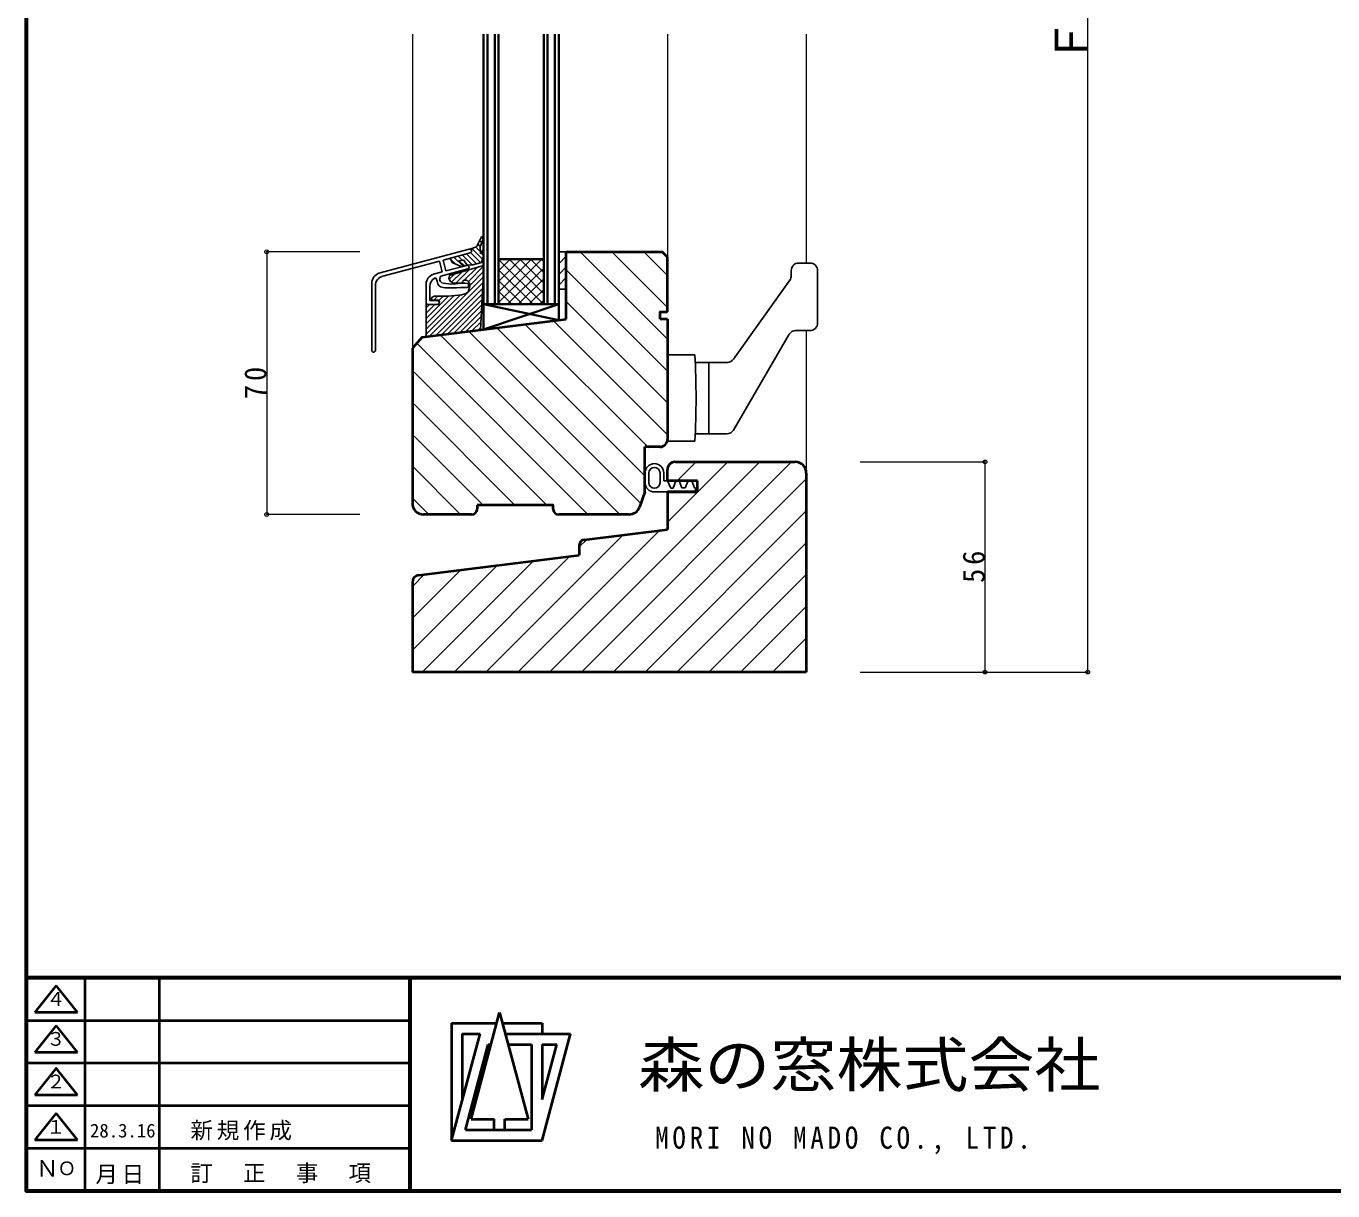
# Model space of a CAD drawing. Units: millimetres, scale not verified. Extents: x -400 to 399, y -280 to 280.
# Drawn here: x -400 to -51.7, y -280.5 to 29.9 of the extents above; entities that cross this region are included whole.
import ezdxf
from ezdxf.enums import TextEntityAlignment as Align

# ---------------------------------------------------------------- set-up
doc = ezdxf.new("R2010")
doc.units = ezdxf.units.MM
doc.header["$LTSCALE"] = 2
doc.header["$PDMODE"] = 32
doc.header["$PDSIZE"] = 1
for name, color, linetype, lineweight in [('0-0_0', 2, 'Continuous', 40), ('0-1_外枠', 5, 'Continuous', 60), ('1-0_アルミ', 7, 'Continuous', 25), ('1-1_木', 2, 'Continuous', 40), ('1-2_ガラス', 4, 'Continuous', 18), ('1-3_金具', 7, 'Continuous', 25), ('1-4_寸法', 4, 'Continuous', 18)]:
    doc.layers.add(name, color=color, linetype=linetype, lineweight=lineweight)
doc.styles.add('ＭＳ ゴシック', font='')
doc.styles.get('ＭＳ ゴシック').set_extended_font_data('MS Gothic')

msp = doc.modelspace()

# ---------------------------------------------------------------- linework, layer by layer
at = {"layer": '0-0_0'}
for p, q in [((-392.006, -225.796), (-397.686, -232.896)), ((-386.326, -232.896), (-392.006, -225.796)), ((-384.38, -223.7), (-384.38, -280.5)), ((-364.5, -223.7), (-364.5, -280.5)), ((-397.686, -232.896), (-386.326, -232.896)), ((-281.419, -261.412), (-273.809, -233.012)), ((-273.809, -233.012), (-266.199, -261.412)), ((-400, -235.06), (-297.76, -235.06)), ((-392.006, -236.409), (-397.686, -243.509)), ((-386.326, -243.509), (-392.006, -236.409)), ((-286.64, -235.852), (-274.57, -235.852)), ((-286.64, -235.852), (-286.64, -267.092)), ((-273.048, -235.852), (-262.5, -235.852)), ((-262.5, -235.852), (-262.5, -238.692)), ((-286.64, -267.092), (-279.03, -238.692)), ((-283.8, -238.692), (-279.03, -238.692)), ((-283.8, -238.692), (-283.8, -256.493)), ((-272.287, -238.692), (-254.89, -238.692)), ((-262.5, -267.092), (-254.89, -238.692)), ((-397.686, -243.509), (-386.326, -243.509)), ((-282.939, -264.252), (-276.851, -241.532)), ((-276.851, -241.532), (-276.092, -241.532)), ((-271.526, -241.532), (-265.34, -241.532)), ((-265.34, -241.532), (-265.34, -264.252)), ((-262.5, -241.532), (-262.5, -256.119)), ((-262.5, -256.119), (-258.591, -241.532)), ((-262.5, -241.532), (-258.591, -241.532)), ((-400, -246.42), (-297.76, -246.42)), ((-397.686, -254.869), (-386.326, -254.869)), ((-400, -257.78), (-297.76, -257.78)), ((-392.006, -259.839), (-397.686, -266.939)), ((-386.326, -266.939), (-392.006, -259.839)), ((-282.939, -264.252), (-265.34, -264.252)), ((-281.419, -261.412), (-275.229, -261.412)), ((-275.229, -264.252), (-275.229, -261.412)), ((-272.389, -264.252), (-272.389, -261.412)), ((-272.389, -261.412), (-266.199, -261.412)), ((-397.686, -266.939), (-386.326, -266.939)), ((-286.64, -267.092), (-262.5, -267.092)), ((-400, -269.14), (-297.76, -269.14))]:
    msp.add_line(p, q, dxfattribs=at)
msp.add_lwpolyline([(-386.326, -254.869), (-392.006, -247.769), (-397.686, -254.869)], dxfattribs=at)
at = {"layer": '0-1_外枠'}
for p, q in [((399.46, -223.7), (-400, -223.7)), ((-297.76, -223.7), (-297.76, -280.5))]:
    msp.add_line(p, q, dxfattribs=at)
msp.add_lwpolyline([(-400, 280.4), (-400, -280.5), (399.46, -280.5)], dxfattribs=at)
at = {"layer": '1-0_アルミ'}
for p, q in [((-279.971, -28.958), (-278.669, -26.282)), ((-278.53, -27.815), (-279.124, -27.222)), ((-278.524, -27.801), (-278.957, -28.886)), ((-278.669, -26.282), (-278.308, -26.211)), ((-278.149, -26.783), (-278.662, -26.27)), ((-278.018, -26.427), (-278.524, -27.801)), ((-278.308, -26.211), (-278.018, -26.427)), ((-305.968, -35.99), (-281.904, -29.542)), ((-288.885, -32.448), (-281.641, -30.506)), ((-281.096, -33.736), (-283.757, -31.073)), ((-279.972, -33.446), (-282.642, -30.774)), ((-281.705, -29.537), (-279.971, -28.958)), ((-281.537, -30.464), (-278.868, -33.134)), ((-278.378, -32.21), (-281.229, -29.36)), ((-280.154, -29.019), (-278.905, -30.27)), ((-278.934, -28.826), (-279.588, -28.174)), ((-278.957, -28.886), (-278.886, -30.765)), ((-278.886, -30.765), (-278.061, -29.559)), ((-278.061, -31.115), (-278.692, -30.482)), ((-278.061, -31.254), (-278.669, -33.078)), ((-278.061, -29.699), (-278.117, -29.642)), ((-289.852, -32.706), (-304.966, -36.756)), ((-289.076, -35.605), (-289.852, -32.706)), ((-288.11, -35.346), (-288.885, -32.448)), ((-288.11, -35.346), (-282.578, -33.862)), ((-278.061, -33.906), (-287.2, -36.548)), ((-287.005, -31.944), (-286.476, -33.078)), ((-285.608, -33.465), (-286.898, -32.174)), ((-283.909, -34.221), (-286.476, -33.078)), ((-283.537, -34.121), (-285.988, -31.67)), ((-283.792, -32.454), (-284.872, -31.372)), ((-283.44, -32.356), (-284.741, -32.718)), ((-283.208, -34.032), (-284.741, -32.718)), ((-278.669, -33.078), (-280.982, -33.729)), ((-289.076, -35.605), (-291.467, -36.245)), ((-290.696, -37.356), (-290.939, -37.204)), ((-290.476, -38.105), (-290.696, -37.356)), ((-290.299, -38.898), (-290.476, -38.105)), ((-289.662, -36.984), (-289.772, -37.356)), ((-289.772, -37.356), (-289.772, -37.664)), ((-289.772, -37.664), (-289.727, -37.864)), ((-289.727, -37.864), (-289.551, -38.149)), ((-289.473, -36.746), (-289.662, -36.984)), ((-289.551, -38.149), (-289.375, -38.348)), ((-289.473, -36.746), (-282.32, -34.83)), ((-287.2, -36.548), (-287.345, -37.272)), ((-287.345, -37.272), (-286.982, -38.067)), ((-286.982, -38.067), (-286.187, -38.646)), ((-283.802, -38.572), (-283.729, -38.14)), ((-283.729, -38.14), (-283.223, -37.852)), ((-283.223, -37.852), (-282.573, -37.852)), ((-282.573, -37.852), (-282.066, -38.284)), ((-282.066, -38.284), (-281.777, -38.861)), ((-278.866, -51.048), (-278.061, -36.002)), ((-307.904, -56.507), (-307.904, -38.508)), ((-306.904, -56.507), (-306.904, -39.276)), ((-293.404, -38.765), (-293.404, -43.764)), ((-292.404, -43.263), (-292.404, -39.531)), ((-289.948, -39.337), (-290.299, -38.898)), ((-289.375, -38.348), (-289.177, -38.48)), ((-289.177, -38.48), (-288.869, -38.59)), ((-288.253, -39.867), (-288.892, -39.778)), ((-288.869, -38.59), (-288.099, -38.721)), ((-286.117, -39.867), (-288.253, -39.867)), ((-288.099, -38.721), (-287.351, -38.788)), ((-287.351, -38.788), (-285.941, -38.852)), ((-286.187, -38.646), (-285.032, -38.646)), ((-285.304, -39.822), (-286.117, -39.867)), ((-285.941, -38.852), (-284.929, -38.721)), ((-283.946, -41.682), (-285.609, -41.897)), ((-284.18, -39.755), (-285.304, -39.822)), ((-285.032, -38.646), (-283.802, -38.572)), ((-284.929, -38.721), (-283.785, -38.611)), ((-283.565, -39.734), (-284.18, -39.755)), ((-283.785, -38.611), (-283.036, -38.611)), ((-282.552, -39.755), (-283.565, -39.734)), ((-283.036, -38.611), (-282.376, -38.7)), ((-282.31, -39.711), (-282.552, -39.755)), ((-282.376, -38.7), (-282.177, -38.852)), ((-282.177, -39.624), (-282.31, -39.711)), ((-281.777, -39.44), (-282.21, -40.887)), ((-282.177, -38.852), (-282.089, -39.008)), ((-282.089, -39.404), (-282.177, -39.624)), ((-282.089, -39.008), (-282.068, -39.206)), ((-282.068, -39.206), (-282.089, -39.404)), ((-281.777, -38.861), (-281.777, -39.44)), ((-293.416, -52.835), (-293.416, -43.764)), ((-290.015, -44.264), (-292.904, -44.264)), ((-290.404, -43.263), (-292.404, -43.263)), ((-291.899, -42.404), (-292.044, -42.984)), ((-292.044, -42.984), (-291.754, -43.127)), ((-291.248, -42.116), (-291.899, -42.404)), ((-291.754, -43.127), (-290.092, -43.127)), ((-290.525, -42.044), (-291.248, -42.116)), ((-287.489, -42.044), (-290.525, -42.044)), ((-290.092, -43.127), (-289.802, -43.489)), ((-290.015, -44.264), (-289.802, -43.489)), ((-285.609, -41.897), (-287.489, -42.044))]:
    msp.add_line(p, q, dxfattribs=at)
at = {"layer": '1-0_アルミ', "color": 4, "lineweight": 18}
for p, q in [((-283.253, -37.852), (-279.818, -34.415)), ((-282.136, -38.145), (-278.061, -34.072)), ((-293.404, -52.243), (-278.111, -36.95)), ((-287.211, -37.565), (-285.785, -36.14)), ((-286.587, -38.356), (-283.796, -35.565)), ((-285.463, -38.646), (-281.808, -34.991)), ((-281.676, -39.101), (-278.061, -35.486)), ((-284.353, -41.776), (-293.416, -50.842)), ((-292.464, -52.718), (-278.191, -38.446)), ((-290.85, -52.52), (-278.27, -39.939)), ((-289.24, -52.322), (-278.35, -41.433)), ((-285.929, -41.941), (-293.416, -49.428)), ((-287.443, -42.039), (-293.416, -48.014)), ((-292.496, -44.264), (-293.416, -45.186)), ((-291.082, -44.264), (-293.416, -46.6)), ((-291.36, -43.127), (-290.275, -42.044)), ((-290.026, -43.209), (-288.86, -42.044)), ((-287.628, -52.124), (-278.43, -42.928)), ((-286.016, -51.926), (-278.51, -44.422)), ((-284.404, -51.728), (-278.59, -45.916)), ((-282.792, -51.53), (-278.67, -47.41)), ((-281.181, -51.332), (-278.75, -48.905)), ((-279.568, -51.134), (-278.83, -50.399))]:
    msp.add_line(p, q, dxfattribs=at)
at = {"layer": '1-0_アルミ'}
for points in [[(-280.982, -33.729), (-282.429, -33.801), (-283.44, -32.356)], [(-288.892, -39.778), (-289.528, -39.601), (-289.948, -39.337)], [(-282.21, -40.887), (-282.718, -41.393), (-283.946, -41.682)]]:
    msp.add_lwpolyline(points, dxfattribs=at)
for centre, radius, start, end in [((-281.772, -30.021), 0.5, 285, 104.99997), ((-282.449, -34.347), 0.5, 285, 104.99997), ((-305.06, -38.691), 2.85, 108.56534, 176.32567), ((-304.394, -39.201), 2.512, 103.17163, 181.69319), ((-290.56, -38.947), 2.85, 108.56534, 176.32567), ((-289.893, -39.458), 2.512, 115.24974, 181.69319), ((-292.904, -43.764), 0.5, 180, 270), ((-290.404, -43.764), 0.5, 270, 90), ((-307.404, -56.507), 0.5, 180, 0)]:
    msp.add_arc(centre, radius, start, end, dxfattribs=at)
at = {"layer": '1-1_木', "color": 4, "lineweight": 18}
for p, q in [((-297.06, 27.751), (-297.06, -39.876)), ((-229.06, 27.751), (-229.06, -31.664)), ((-192.06, 27.751), (-192.06, -33.249)), ((-252.37, -30.249), (-229.06, -53.559)), ((-243.885, -30.249), (-229.06, -45.074)), ((-235.399, -30.249), (-229.06, -36.589)), ((-256.06, -35.045), (-229.06, -62.045)), ((-297.06, -38.916), (-297.06, -55.954)), ((-256.06, -43.53), (-229.06, -70.53)), ((-259.414, -48.661), (-229.06, -79.015)), ((-282.086, -51.445), (-236.187, -97.345)), ((-274.529, -50.517), (-235.06, -89.986)), ((-266.971, -49.589), (-234.06, -82.5)), ((-192.06, -51.249), (-192.06, -89.249)), ((-295.881, -54.621), (-250.252, -100.249)), ((-289.644, -52.373), (-241.767, -100.249)), ((-297.06, -61.927), (-261.238, -97.749)), ((-297.06, -70.412), (-269.723, -97.749)), ((-297.06, -78.897), (-278.208, -97.749)), ((-260.482, -142.249), (-204.482, -86.249)), ((-251.997, -142.249), (-195.997, -86.249)), ((-229.06, -102.342), (-212.967, -86.249)), ((-226.453, -91.249), (-221.453, -86.249)), ((-297.06, -87.383), (-284.193, -100.249)), ((-243.511, -142.249), (-192.06, -90.798)), ((-297.06, -95.868), (-292.679, -100.249)), ((-235.026, -142.249), (-192.06, -99.283)), ((-277.453, -142.249), (-240.907, -105.704)), ((-268.967, -142.249), (-231.234, -104.516)), ((-252.56, -108.871), (-250.58, -106.892)), ((-226.541, -142.249), (-192.06, -107.768)), ((-297.06, -136.401), (-274.486, -113.827)), ((-294.423, -142.249), (-264.813, -112.639)), ((-285.938, -142.249), (-255.14, -111.452)), ((-297.06, -127.916), (-284.159, -115.015)), ((-297.06, -119.43), (-293.832, -116.202)), ((-218.056, -142.249), (-192.06, -116.254)), ((-209.57, -142.249), (-192.06, -124.739)), ((-201.085, -142.249), (-192.06, -133.224)), ((-192.6, -142.249), (-192.06, -141.71))]:
    msp.add_line(p, q, dxfattribs=at)
at = {"layer": '1-1_木'}
for p, q in [((-256.06, -48.249), (-256.06, -30.249)), ((-229.06, -46.249), (-229.06, -31.664)), ((-294.41, -52.958), (-256.06, -48.249)), ((-229.06, -48.249), (-231.06, -48.249)), ((-229.06, -48.249), (-229.06, -80.249)), ((-294.41, -52.958), (-297.06, -55.954)), ((-297.06, -55.954), (-297.06, -97.249)), ((-235.06, -94.249), (-235.06, -82.249)), ((-231.06, -82.249), (-235.06, -82.249)), ((-227.06, -86.249), (-195.06, -86.249)), ((-229.06, -91.249), (-229.06, -88.249)), ((-192.06, -89.249), (-192.06, -142.249)), ((-221.06, -91.249), (-229.06, -91.249)), ((-221.06, -94.249), (-221.06, -91.249)), ((-235.06, -94.249), (-236.525, -98.275)), ((-221.06, -94.249), (-229.06, -94.249)), ((-229.06, -94.249), (-229.06, -104.249)), ((-281.26, -100.249), (-294.06, -100.249)), ((-279.76, -97.749), (-279.76, -98.749)), ((-239.341, -100.249), (-258.06, -100.249)), ((-251.243, -106.973), (-229.06, -104.249)), ((-295.304, -116.383), (-252.56, -111.135)), ((-252.56, -108.462), (-252.56, -111.135)), ((-297.06, -118.368), (-297.06, -142.249)), ((-192.06, -142.249), (-297.06, -142.249))]:
    msp.add_line(p, q, dxfattribs=at)
for points in [[(-256.06, -30.249), (-230.474, -30.249), (-229.06, -31.664)], [(-231.06, -48.249), (-231.06, -46.249), (-229.06, -46.249)], [(-259.56, -98.749), (-259.56, -97.749), (-279.76, -97.749)]]:
    msp.add_lwpolyline(points, dxfattribs=at)
for centre, radius, start, end in [((-231.06, -80.249), 2, 270, 0), ((-227.06, -88.249), 2, 90, 180), ((-195.06, -89.249), 3, 0, 90), ((-294.06, -97.249), 3, 180, 270), ((-281.26, -98.749), 1.5, 270, 0), ((-258.06, -98.749), 1.5, 180, 270), ((-239.345, -97.249), 3, 270, 339.99995), ((-251.06, -108.462), 1.5, 96.99988, 180), ((-295.06, -118.368), 2, 97.00015, 180)]:
    msp.add_arc(centre, radius, start, end, dxfattribs=at)
at = {"layer": '1-2_ガラス', "color": 3, "lineweight": 35}
for p, q in [((-278.06, -50.951), (-278.06, 27.751)), ((-277.06, -44.249), (-277.06, 27.751)), ((-275.06, -44.249), (-275.06, 27.751)), ((-274.06, -44.249), (-274.06, 27.751)), ((-262.06, -44.249), (-262.06, 27.751)), ((-261.06, -44.249), (-261.06, 27.751)), ((-259.06, -44.249), (-259.06, 27.751)), ((-258.06, -48.495), (-258.06, 27.751)), ((-274.06, -32.249), (-262.06, -32.249)), ((-258.06, -44.249), (-278.06, -50.951)), ((-278.06, -44.249), (-258.06, -44.249)), ((-278.06, -44.249), (-258.06, -48.495))]:
    msp.add_line(p, q, dxfattribs=at)
at = {"layer": '1-2_ガラス'}
for p, q in [((-274.06, -40.971), (-265.338, -32.249)), ((-274.06, -43.8), (-262.51, -32.249)), ((-274.06, -38.143), (-268.167, -32.249)), ((-274.06, -32.486), (-273.823, -32.249)), ((-274.06, -35.315), (-270.995, -32.249)), ((-274.06, -32.261), (-262.072, -44.249)), ((-271.681, -44.249), (-262.06, -34.628)), ((-271.243, -32.249), (-262.06, -41.433)), ((-268.415, -32.249), (-262.06, -38.604)), ((-265.586, -32.249), (-262.06, -35.776)), ((-262.758, -32.249), (-262.06, -32.947)), ((-274.06, -35.089), (-264.9, -44.249)), ((-274.06, -37.918), (-267.728, -44.249)), ((-268.853, -44.249), (-262.06, -37.456)), ((-274.06, -40.746), (-270.557, -44.249)), ((-266.025, -44.249), (-262.06, -40.285)), ((-274.06, -43.574), (-273.385, -44.249)), ((-263.196, -44.249), (-262.06, -43.113))]:
    msp.add_line(p, q, dxfattribs=at)
at = {"layer": '1-3_金具'}
for p, q in [((-256.06, -30.249), (-258.06, -30.249)), ((-194.06, -33.249), (-191.06, -33.249)), ((-196.43, -37.77), (-211.462, -58.908)), ((-196.06, -36.611), (-196.06, -35.249)), ((-189.06, -49.249), (-189.06, -35.249)), ((-256.06, -40.249), (-258.06, -40.249)), ((-194.91, -51.249), (-191.06, -51.249)), ((-196.639, -52.243), (-211.482, -77.755)), ((-229.06, -57.749), (-221.76, -57.749)), ((-229.06, -80.749), (-229.06, -57.749)), ((-213.092, -59.749), (-221.665, -59.749)), ((-218.06, -78.749), (-218.06, -59.749)), ((-213.21, -78.749), (-221.665, -78.749)), ((-229.06, -80.749), (-221.76, -80.749)), ((-235.06, -89.196), (-235.06, -91.759)), ((-234.06, -91.759), (-234.06, -89.196)), ((-231.06, -91.759), (-231.06, -89.196)), ((-230.06, -91.249), (-230.06, -89.196)), ((-230.06, -91.249), (-229.06, -91.249)), ((-229.06, -91.249), (-228.133, -93.209)), ((-228.133, -93.209), (-227.555, -93.209)), ((-227.555, -93.209), (-226.803, -91.302)), ((-225.944, -91.302), (-225.244, -93.139)), ((-225.244, -93.139), (-224.334, -93.139)), ((-224.334, -93.139), (-223.512, -91.302)), ((-222.585, -91.302), (-221.832, -93.139)), ((-221.832, -93.139), (-221.605, -93.139)), ((-221.605, -93.139), (-221.569, -94.259)), ((-232.56, -94.259), (-229.06, -94.259))]:
    msp.add_line(p, q, dxfattribs=at)
at = {"layer": '1-3_金具', "color": 4, "lineweight": 18}
for p, q in [((-258.06, -30.628), (-257.681, -30.249)), ((-258.06, -33.456), (-256.06, -31.456)), ((-258.06, -36.285), (-256.06, -34.285)), ((-258.06, -39.113), (-256.06, -37.113)), ((-256.368, -40.249), (-256.06, -39.942))]:
    msp.add_line(p, q, dxfattribs=at)
at = {"layer": '1-3_金具', "color": 2, "lineweight": 40}
msp.add_line((-229.06, -94.259), (-221.569, -94.259), dxfattribs=at)
at = {"layer": '1-3_金具'}
for centre, radius, start, end in [((-194.06, -35.249), 2, 90.00027, 180.00024), ((-191.06, -35.249), 2, 0.0002, 90.00021), ((-198.06, -36.611), 2, 324.58299, 0.00023), ((-194.91, -53.249), 2, 90.00027, 149.80838), ((-191.06, -49.249), 2, 270.00021, 0.00023), ((-442.036, -69.25), 220.576, 357.01167, 2.98877), ((-213.092, -57.749), 2, 270.00021, 324.58299), ((-213.21, -76.749), 2, 270.00021, 329.80836), ((-232.56, -89.196), 2.5, 0.00002, 180), ((-232.56, -89.196), 1.5, 0.00002, 180), ((-232.56, -91.759), 2.5, 179.99995, 269.99997), ((-232.56, -91.759), 1.5, 179.99995, 359.99995)]:
    msp.add_arc(centre, radius, start, end, dxfattribs=at)
at = {"layer": '1-4_寸法'}
for p, q in [((-117.063, -142.249), (-117.063, 207.751)), ((-311.099, -30.249), (-335.889, -30.249)), ((-335.889, -30.249), (-335.889, -100.249)), ((-177.719, -86.249), (-144.441, -86.249)), ((-144.441, -86.249), (-144.441, -142.249)), ((-311.099, -100.249), (-335.889, -100.249)), ((-177.719, -142.249), (-117.063, -142.249)), ((-177.719, -142.249), (-144.441, -142.249))]:
    msp.add_line(p, q, dxfattribs=at)
for p in [(-335.889, -30.249), (-144.441, -86.249), (-335.889, -100.249), (-144.441, -142.249), (-117.063, -142.249)]:
    msp.add_point(p, dxfattribs=at)

# ---------------------------------------------------------------- texts
at = {"layer": '0-0_0', "style": 'ＭＳ ゴシック'}
for s, height, p in [('４', 3.666, (-394.567, -232.324)), ('３', 3.666, (-394.567, -242.937)), ('２', 3.666, (-394.567, -254.297)), ('１', 3.666, (-394.567, -266.367)), ('28.3.16', 3.666, (-382.974, -267.378)), ('Ｎ', 4.399, (-397.382, -278.05)), ('Ｏ', 3.666, (-391.648, -277.437))]:
    msp.add_text(s, height=height, dxfattribs=at).set_placement(p, align=Align.BOTTOM_LEFT)
at = {"layer": '0-0_0', "style": 'ＭＳ ゴシック', "width": 1.1}
msp.add_text('森の窓株式会社', height=11.73, dxfattribs=at).set_placement((-236.864, -256.274), align=Align.BOTTOM_LEFT)
at = {"layer": '0-0_0', "attachment_point": 7, "style": 'ＭＳ ゴシック'}
for s, insert, char_height in [('\\T1.17;新規作成', (-356.211, -267.097), 4.399), ('\\T1.28;\\W0.9;MORI\\~NO\\~MADO\\~CO.,\\~LTD.', (-232.347, -270.766), 5.865), ('\\T1.17;月日', (-381.537, -278.738), 4.399), ('\\T1.17;訂\u3000正\u3000事\u3000項', (-356.211, -278.457), 4.399)]:
    msp.add_mtext(s, dxfattribs=dict(at, insert=insert, char_height=char_height))
at = {"layer": '1-4_寸法', "color": 2, "attachment_point": 7, "rotation": 90, "style": 'ＭＳ ゴシック'}
for s, insert, char_height in [('\\T1.17;ＦＨ', (-117.063, 19.751), 8.798), ('\\T1.27;\\W0.95;70', (-335.889, -69.499), 5.865), ('\\T1.27;\\W0.95;56', (-144.441, -118.499), 5.865)]:
    msp.add_mtext(s, dxfattribs=dict(at, insert=insert, char_height=char_height))

doc.saveas('drawing.dxf')
